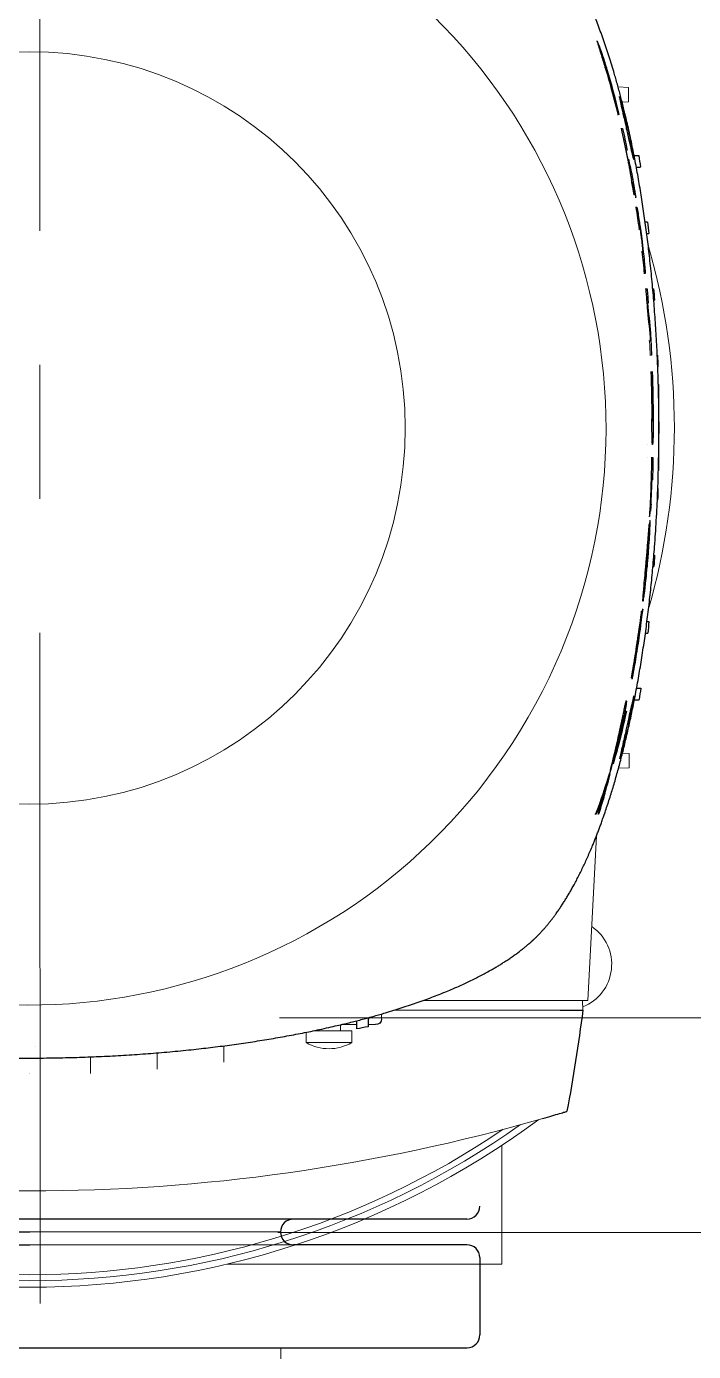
# Model space of a CAD drawing. Header units: millimetres. Extents: x 3795014 to 4300160, y 3869364 to 4016788.
# Drawn here: x 4228304.4 to 4228428.8, y 3926038.5 to 3926285.5 of the extents above; entities that cross this region are included whole.
import ezdxf

# ---------------------------------------------------------------- set-up
doc = ezdxf.new("R2010")
doc.units = ezdxf.units.MM
doc.linetypes.add('CENTER', pattern=[2, 1.25, -0.25, 0.25, -0.25])
doc.layers.add('Дополнительная', color=7, linetype='Continuous', lineweight=18)
doc.layers.add('粗实线层', color=7, linetype='Continuous', lineweight=35)

msp = doc.modelspace()

# ---------------------------------------------------------------- linework, layer by layer
at = {"color": 0, "lineweight": -3, "extrusion": (0, 0, -1)}
for centre, major_axis, ratio, start_param, end_param in [((4228388.75, 3926211.47, 0), (0.3, -98.27), 0.330267, 4.034379, 4.08623), ((4228388.38, 3926210.89, 0), (-0.13, 98.87), 0.330719, 0.974084, 1.086976), ((4228388.59, 3926210.95, 0), (0.15, -98.94), 0.330892, 4.117017, 4.165378), ((4228392.91, 3926213.73, 0), (5.3, -93.97), 0.320693, 4.205984, 4.239145), ((4228076.4, 3926210.49, 0), (5.63, 346.52), 0.998334, 1.406969, 1.413197), ((4228388.53, 3926210.84, 0), (-0.11, 99.07), 0.331056, 1.074221, 1.124736), ((4228392.43, 3926213.14, 0), (4.79, -94.54), 0.320868, 4.252688, 4.286324), ((4228388.46, 3926210.99, 0), (-0.16, 98.72), 0.330431, 1.144859, 1.189817), ((4228076.6, 3926210.5, 0), (-2.25, -346.45), 0.998084, 4.594424, 4.600626), ((4228388.44, 3926211, 0), (-0.16, 98.75), 0.330569, 1.235498, 1.278981), ((4228388.37, 3926210.83, 0), (0.11, -98.9), 0.330714, 4.449122, 4.492114), ((4228076.76, 3926210.51, 0), (-0.51, -346.37), 0.997872, 4.635427, 4.64161), ((4228390.15, 3926210.68, 0), (2.96, -97.3), 0.325054, 4.481185, 4.539896), ((4228389.96, 3926210.56, 0), (2.97, -97.4), 0.325377, 4.495374, 4.553698), ((4228076.87, 3926210.51, 0), (0.13, -346.31), 0.997729, 4.67318, 4.679352), ((4228388.16, 3926210.73, 0), (0.07, -99.23), 0.331726, 4.607258, 4.696129), ((4228388.36, 3926210.72, 0), (0.07, -99.35), 0.331838, 4.607315, 4.69608), ((4228076.9, 3926210.51, 0), (0.22, -346.29), 0.997679, 4.709305, 4.715473), ((4228388.12, 3926210.72, 0), (-0.07, 99.29), 0.331922, 1.627425, 1.738772), ((4228388.17, 3926210.72, 0), (-0.07, 99.31), 0.331918, 1.669126, 1.725701), ((4228388.22, 3926210.72, 0), (-0.07, 99.33), 0.331926, 1.669087, 1.728509), ((4228076.87, 3926210.51, 0), (0.31, -346.31), 0.997729, 4.745426, 4.751598), ((4227398.97, 3926221.78, 0), (1023.1, 0.65), 0.531477, 0.047804, 0.050197), ((4227385.92, 3926221.78, 0), (1036.08, 0.65), 0.526715, 0.049518, 0.051859), ((4228076.76, 3926210.52, 0), (0.95, -346.37), 0.997872, 4.783168, 4.789351), ((4227543.74, 3926216.31, 0), (878.86, 0.55), 0.530258, 0.085865, 0.088818), ((4228076.6, 3926210.52, 0), (2.69, -346.45), 0.998084, 4.824152, 4.830354), ((4227684.7, 3926209.06, 0), (737.47, 0.47), 0.532254, 0.11304, 0.116064), ((4228076.4, 3926210.54, 0), (6.07, -346.51), 0.998334, 4.869988, 4.876215), ((4228393.78, 3926203.07, 0), (4.72, 89.42), 0.318866, 2.084009, 2.180145), ((4228388.87, 3926209.96, 0), (-0.18, -98.32), 0.330115, 5.270273, 5.333465), ((4228074.98, 3926197.75, 0), (345.9, 0.22), 0.707801, 0.176073, 0.181336), ((4228394.21, 3926201.48, 0), (5.04, 87.93), 0.319625, 2.140434, 2.205219), ((4228390.92, 3926209.55, 0), (3.12, 97.04), 0.326928, 2.26363, 2.379823), ((4228391.02, 3926209.49, 0), (3.13, 97.06), 0.327152, 2.271965, 2.378585), ((4228394.99, 3926197.52, 0), (5.74, 84.06), 0.321838, 2.22622, 2.256484), ((4228389.09, 3926209.26, 0), (0.36, 97.58), 0.330162, 2.336536, 2.378748), ((4228059.05, 3926146.62, 0), (352.02, 0.22), 0.992727, 0.128344, 0.182957), ((4228369.41, 3926100.48, 0), (1.22, -0.24), 0.853683, 6.078079, 7.622696), ((4228304.73, 3926439.37, 0), (346.5, -11.18), 0.998593, 1.354686, 1.360949), ((4228304.77, 3926429.74, 0), (-341.74, -0.22), 0.98485, 4.712479, 4.71248), ((4228304.77, 3926429.78, 0), (-341.8, -0.22), 0.98478, 4.712298, 4.7123)]:
    msp.add_ellipse(centre, major_axis=major_axis, ratio=ratio, start_param=start_param, end_param=end_param, dxfattribs=at)
at = {"color": 0, "lineweight": -3}
for points, degree, knots in [([(4228399.73, 3926115.96, 0), (4228401.56, 3926117.79, 0), (4228403.34, 3926120.02, 0), (4228405.07, 3926122.63, 0), (4228409.38, 3926130.39, 0), (4228413.14, 3926140.48, 0), (4228415.2, 3926147.47, 0), (4228420.02, 3926168.25, 0), (4228422.52, 3926192.79, 0), (4228423.03, 3926209.06, 0), (4228422.09, 3926235.49, 0), (4228418.45, 3926259.39, 0), (4228416.65, 3926268.11, 0), (4228413.1, 3926281.19, 0), (4228408.74, 3926291.73, 0), (4228406.92, 3926295.44, 0), (4228404.37, 3926299.77, 0), (4228401.68, 3926303.22, 0), (4228401, 3926304.03, 0), (4228400.31, 3926304.78, 0), (4228399.61, 3926305.48, 0)], 5, [0, 0, 0, 0, 0, 0, 28.612785, 28.612785, 28.612785, 74.374141, 74.374141, 74.374141, 152.858752, 152.858752, 152.858752, 202.96905, 202.96905, 202.96905, 235.424027, 235.424027, 235.424027, 246.308087, 246.308087, 246.308087, 246.308087, 246.308087, 246.308087]), ([(4228414.98, 3926269.14, 0), (4228414.36, 3926271.77, 0), (4228413.55, 3926274.81, 0), (4228412.49, 3926278.3, 0), (4228412.22, 3926279.16, 0), (4228411.74, 3926280.58, 0), (4228411.58, 3926281.05, 0), (4228411.29, 3926281.86, 0), (4228411.19, 3926282.1, 0), (4228411.04, 3926282.48, 0), (4228410.97, 3926282.64, 0), (4228410.87, 3926282.83, 0), (4228410.85, 3926282.83, 0), (4228410.89, 3926282.64, 0), (4228410.92, 3926282.5, 0), (4228411.04, 3926282.1, 0), (4228411.13, 3926281.81, 0), (4228411.39, 3926280.98, 0), (4228411.54, 3926280.5, 0), (4228412, 3926279.04, 0), (4228412.25, 3926278.22, 0), (4228412.95, 3926275.88, 0), (4228413.78, 3926273.05, 0), (4228414.76, 3926269.04, 0)], 3, [0, 0, 0, 0, 0.774753, 0.774753, 1.029914, 1.029914, 1.22486, 1.22486, 1.46624, 1.46624, 1.838074, 1.838074, 2.257251, 2.257251, 2.568222, 2.568222, 2.792601, 2.792601, 2.927135, 2.927135, 3.064382, 3.064382, 3.266502, 3.266502, 3.266502, 3.266502]), ([(4228413.91, 3926273.19, 0), (4228413.68, 3926274.07, 0), (4228413.4, 3926275.07, 0), (4228412.99, 3926276.46, 0), (4228412.87, 3926276.84, 0), (4228412.71, 3926277.37, 0), (4228412.62, 3926277.63, 0), (4228412.49, 3926278.04, 0), (4228412.44, 3926278.17, 0), (4228412.36, 3926278.38, 0), (4228412.33, 3926278.43, 0), (4228412.3, 3926278.48, 0), (4228412.29, 3926278.47, 0), (4228412.33, 3926278.27, 0), (4228412.37, 3926278.13, 0), (4228412.46, 3926277.77, 0), (4228412.53, 3926277.54, 0), (4228412.72, 3926276.87, 0), (4228412.82, 3926276.51, 0), (4228413.04, 3926275.74, 0), (4228413.19, 3926275.21, 0), (4228413.7, 3926273.38, 0), (4228414.1, 3926271.91, 0), (4228414.5, 3926270.33, 0)], 3, [0, 0, 0, 0, 0.257225, 0.257225, 0.431519, 0.431519, 0.631997, 0.631997, 0.807464, 0.807464, 1.017656, 1.017656, 1.294397, 1.294397, 1.501883, 1.501883, 1.676604, 1.676604, 1.873446, 1.873446, 2.147701, 2.147701, 2.581515, 2.581515, 2.581515, 2.581515]), ([(4228415.02, 3926272.46, 0), (4228415.04, 3926272.46, 0), (4228415.08, 3926272.37, 0), (4228415.21, 3926271.97, 0), (4228415.33, 3926271.61, 0), (4228415.61, 3926270.62, 0), (4228415.78, 3926270, 0), (4228416.07, 3926268.86, 0), (4228416.19, 3926268.37, 0), (4228416.39, 3926267.53, 0), (4228416.47, 3926267.19, 0), (4228416.62, 3926266.53, 0), (4228416.69, 3926266.22, 0), (4228416.84, 3926265.53, 0), (4228416.92, 3926265.16, 0), (4228417.12, 3926264.19, 0), (4228417.23, 3926263.63, 0), (4228417.42, 3926262.58, 0), (4228417.51, 3926262.11, 0), (4228417.62, 3926261.39, 0), (4228417.66, 3926261.12, 0), (4228417.69, 3926260.79, 0), (4228417.69, 3926260.71, 0), (4228417.68, 3926260.71, 0), (4228417.66, 3926260.71, 0), (4228417.61, 3926260.86, 0), (4228417.46, 3926261.45, 0), (4228417.35, 3926261.88, 0), (4228417.1, 3926262.96, 0), (4228416.96, 3926263.61, 0), (4228416.71, 3926264.72, 0), (4228416.62, 3926265.14, 0), (4228416.45, 3926265.89, 0), (4228416.38, 3926266.21, 0), (4228416.23, 3926266.85, 0), (4228416.16, 3926267.18, 0), (4228415.99, 3926267.92, 0), (4228415.9, 3926268.34, 0), (4228415.64, 3926269.47, 0), (4228415.49, 3926270.13, 0), (4228415.25, 3926271.18, 0), (4228415.16, 3926271.59, 0), (4228415.04, 3926272.19, 0), (4228415.01, 3926272.38, 0), (4228415.02, 3926272.45, 0), (4228415.02, 3926272.46, 0), (4228415.02, 3926272.46, 0)], 3, [1.753598, 1.753598, 1.753598, 1.753598, 1.918116, 1.918116, 2.136029, 2.136029, 2.361028, 2.361028, 2.508921, 2.508921, 2.60864, 2.60864, 2.699019, 2.699019, 2.80782, 2.80782, 2.987952, 2.987952, 3.177295, 3.177295, 3.348595, 3.348595, 3.507197, 3.507197, 3.507197, 3.723593, 3.723593, 3.94121, 3.94121, 4.161625, 4.161625, 4.286461, 4.286461, 4.379027, 4.379027, 4.47244, 4.47244, 4.596437, 4.596437, 4.82045, 4.82045, 5.015048, 5.015048, 5.215342, 5.215342, 5.260795, 5.260795, 5.260795, 5.260795]), ([(4228414.5, 3926270.33, 0), (4228414.55, 3926270.12, 0), (4228414.59, 3926269.9, 0), (4228414.68, 3926269.47, 0), (4228414.72, 3926269.26, 0), (4228414.76, 3926269.04, 0)], 3, [-0.2309195, -0.2309195, -0.2309195, -0.2309195, -0.1154597, -0.1154597, 0, 0, 0, 0]), ([(4228416.74, 3926260.05, 0), (4228416.67, 3926260.45, 0), (4228416.59, 3926260.85, 0), (4228416.43, 3926261.65, 0), (4228416.35, 3926262.05, 0), (4228416.27, 3926262.45, 0)], 3, [0.000001, 0.000001, 0.000001, 0.000001, 0.1146249, 0.1146249, 0.2292486, 0.2292486, 0.2292486, 0.2292486]), ([(4228416.83, 3926260.05, 0), (4228416.86, 3926259.94, 0), (4228416.88, 3926259.83, 0), (4228416.9, 3926259.72, 0), (4228416.9, 3926259.71, 0), (4228416.9, 3926259.71, 0), (4228416.9, 3926259.7, 0), (4228416.92, 3926259.6, 0), (4228416.94, 3926259.5, 0), (4228416.95, 3926259.4, 0), (4228416.96, 3926259.39, 0), (4228416.96, 3926259.38, 0), (4228416.96, 3926259.36, 0), (4228416.98, 3926259.27, 0), (4228416.99, 3926259.19, 0), (4228417, 3926259.11, 0), (4228417.02, 3926259.01, 0), (4228417.04, 3926258.91, 0), (4228417.05, 3926258.83, 0), (4228417.06, 3926258.76, 0), (4228417.07, 3926258.7, 0), (4228417.08, 3926258.64, 0), (4228417.09, 3926258.58, 0), (4228417.09, 3926258.52, 0), (4228417.1, 3926258.48, 0), (4228417.1, 3926258.44, 0), (4228417.11, 3926258.41, 0), (4228417.11, 3926258.39, 0), (4228417.11, 3926258.37, 0), (4228417.11, 3926258.36, 0), (4228417.1, 3926258.36, 0), (4228417.1, 3926258.36, 0), (4228417.1, 3926258.37, 0), (4228417.09, 3926258.39, 0), (4228417.08, 3926258.41, 0), (4228417.08, 3926258.44, 0), (4228417.07, 3926258.48, 0), (4228417.06, 3926258.48, 0), (4228417.06, 3926258.49, 0), (4228417.06, 3926258.49, 0), (4228417.05, 3926258.53, 0), (4228417.04, 3926258.58, 0), (4228417.03, 3926258.64, 0), (4228417.01, 3926258.7, 0), (4228417, 3926258.77, 0), (4228416.99, 3926258.84, 0), (4228416.97, 3926258.92, 0), (4228416.95, 3926259.01, 0), (4228416.93, 3926259.11, 0), (4228416.91, 3926259.2, 0), (4228416.89, 3926259.29, 0), (4228416.87, 3926259.38, 0), (4228416.87, 3926259.39, 0), (4228416.87, 3926259.4, 0), (4228416.87, 3926259.4, 0), (4228416.85, 3926259.5, 0), (4228416.83, 3926259.6, 0), (4228416.81, 3926259.71, 0), (4228416.81, 3926259.71, 0), (4228416.81, 3926259.72, 0), (4228416.81, 3926259.72, 0), (4228416.79, 3926259.83, 0), (4228416.77, 3926259.94, 0), (4228416.74, 3926260.05, 0)], 3, [0, 0, 0, 0, 0.0318178, 0.0318178, 0.0318178, 0.0340129, 0.0340129, 0.0340129, 0.0634681, 0.0634681, 0.0634681, 0.0678492, 0.0678492, 0.0678492, 0.095103, 0.095103, 0.095103, 0.130095, 0.130095, 0.130095, 0.158184, 0.158184, 0.158184, 0.1915502, 0.1915502, 0.1915502, 0.2210179, 0.2210179, 0.2210179, 0.2528196, 0.2528196, 0.2528196, 0.2838224, 0.2838224, 0.2838224, 0.3141906, 0.3141906, 0.3141906, 0.3152926, 0.3152926, 0.3152926, 0.3468499, 0.3468499, 0.3468499, 0.3763202, 0.3763202, 0.3763202, 0.4102011, 0.4102011, 0.4102011, 0.4394544, 0.4394544, 0.4394544, 0.4419495, 0.4419495, 0.4419495, 0.4724018, 0.4724018, 0.4724018, 0.4736492, 0.4736492, 0.4736492, 0.5054576, 0.5054576, 0.5054576, 0.5054576]), ([(4228417.49, 3926256.47, 0), (4228417.56, 3926256.05, 0), (4228417.61, 3926255.73, 0), (4228417.69, 3926255.23, 0), (4228417.72, 3926254.98, 0), (4228417.78, 3926254.54, 0), (4228417.8, 3926254.37, 0), (4228417.82, 3926254.16, 0), (4228417.81, 3926254.13, 0), (4228417.78, 3926254.19, 0), (4228417.76, 3926254.29, 0), (4228417.69, 3926254.61, 0), (4228417.64, 3926254.84, 0), (4228417.55, 3926255.36, 0), (4228417.49, 3926255.64, 0), (4228417.4, 3926256.17, 0), (4228417.34, 3926256.5, 0), (4228417.27, 3926256.91, 0)], 3, [0, 0, 0, 0, 0.121271, 0.121271, 0.292437, 0.292437, 0.4723, 0.4723, 0.652502, 0.652502, 0.832796, 0.832796, 1.015013, 1.015013, 1.182786, 1.182786, 1.303811, 1.303811, 1.303811, 1.303811]), ([(4228418.25, 3926251.82, 0), (4228418.25, 3926251.86, 0), (4228418.25, 3926251.87, 0), (4228418.28, 3926251.82, 0), (4228418.29, 3926251.75, 0), (4228418.35, 3926251.49, 0), (4228418.4, 3926251.25, 0), (4228418.5, 3926250.63, 0), (4228418.58, 3926250.18, 0), (4228418.77, 3926248.9, 0), (4228418.89, 3926248.08, 0), (4228419.19, 3926245.87, 0), (4228419.44, 3926243.8, 0), (4228419.67, 3926241.56, 0), (4228419.72, 3926241.1, 0), (4228419.78, 3926240.37, 0), (4228419.8, 3926240.13, 0), (4228419.82, 3926239.77, 0), (4228419.82, 3926239.65, 0), (4228419.82, 3926239.48, 0), (4228419.81, 3926239.44, 0), (4228419.8, 3926239.45, 0)], 3, [-2.140777, -2.140777, -2.140777, -2.140777, -1.943572, -1.943572, -1.743036, -1.743036, -1.443646, -1.443646, -1.111782, -1.111782, -0.757739, -0.757739, -0.45824, -0.45824, -0.359339, -0.359339, -0.253036, -0.253036, -0.133338, -0.133338, 0, 0, 0, 0]), ([(4228418.83, 3926247.74, 0), (4228418.84, 3926247.74, 0), (4228418.84, 3926247.72, 0), (4228418.86, 3926247.65, 0), (4228418.87, 3926247.6, 0), (4228418.91, 3926247.41, 0), (4228418.94, 3926247.24, 0), (4228419, 3926246.83, 0), (4228419.03, 3926246.59, 0), (4228419.11, 3926246.06, 0), (4228419.14, 3926245.79, 0), (4228419.21, 3926245.24, 0), (4228419.24, 3926244.97, 0), (4228419.29, 3926244.47, 0), (4228419.32, 3926244.25, 0), (4228419.35, 3926243.9, 0), (4228419.36, 3926243.77, 0), (4228419.37, 3926243.61, 0), (4228419.37, 3926243.54, 0), (4228419.36, 3926243.54, 0)], 3, [-1.061329, -1.061329, -1.061329, -1.061329, -0.981767, -0.981767, -0.902326, -0.902326, -0.76554, -0.76554, -0.627841, -0.627841, -0.490377, -0.490377, -0.353057, -0.353057, -0.216906, -0.216906, -0.090665, -0.090665, 0, 0, 0, 0]), ([(4228420.18, 3926236.61, 0), (4228420.22, 3926236.16, 0), (4228420.26, 3926235.71, 0), (4228420.33, 3926234.81, 0), (4228420.37, 3926234.36, 0), (4228420.41, 3926233.91, 0)], 3, [-0.2529574, -0.2529574, -0.2529574, -0.2529574, -0.1264792, -0.1264792, -0.000001, -0.000001, -0.000001, -0.000001]), ([(4228420.8, 3926228.33, 0), (4228420.84, 3926227.64, 0), (4228420.88, 3926226.96, 0), (4228420.95, 3926225.58, 0), (4228420.99, 3926224.89, 0), (4228421.02, 3926224.21, 0)], 3, [-0.3867073, -0.3867073, -0.3867073, -0.3867073, -0.1933537, -0.1933537, 0, 0, 0, 0]), ([(4228421.25, 3926214.71, 0), (4228421.25, 3926214.52, 0), (4228421.25, 3926214.33, 0), (4228421.26, 3926213.95, 0), (4228421.26, 3926213.77, 0), (4228421.26, 3926213.26, 0), (4228421.25, 3926212.95, 0), (4228421.24, 3926212.43, 0), (4228421.24, 3926212.22, 0), (4228421.22, 3926211.94, 0), (4228421.21, 3926211.87, 0), (4228421.19, 3926211.87, 0), (4228421.18, 3926211.94, 0), (4228421.16, 3926212.22, 0), (4228421.15, 3926212.43, 0), (4228421.14, 3926212.95, 0), (4228421.13, 3926213.26, 0), (4228421.12, 3926213.77, 0), (4228421.11, 3926213.96, 0), (4228421.11, 3926214.33, 0), (4228421.1, 3926214.52, 0), (4228421.1, 3926214.71, 0)], 3, [0, 0, 0, 0, 0.0537463, 0.0537463, 0.107357, 0.107357, 0.211254, 0.211254, 0.3154922, 0.3154922, 0.4198359, 0.4198359, 0.5241787, 0.5241787, 0.6284437, 0.6284437, 0.7324085, 0.7324085, 0.7859743, 0.7859743, 0.8396757, 0.8396757, 0.8396757, 0.8396757]), ([(4228421.32, 3926212.36, 0), (4228421.33, 3926212.04, 0), (4228421.33, 3926211.72, 0), (4228421.33, 3926211.09, 0), (4228421.32, 3926210.78, 0), (4228421.31, 3926209.91, 0), (4228421.3, 3926209.38, 0), (4228421.27, 3926208.5, 0), (4228421.26, 3926208.16, 0), (4228421.22, 3926207.68, 0), (4228421.21, 3926207.56, 0), (4228421.17, 3926207.56, 0), (4228421.16, 3926207.68, 0), (4228421.13, 3926208.16, 0), (4228421.12, 3926208.5, 0), (4228421.1, 3926209.38, 0), (4228421.1, 3926209.9, 0), (4228421.09, 3926210.78, 0), (4228421.08, 3926211.09, 0), (4228421.08, 3926211.72, 0), (4228421.08, 3926212.04, 0), (4228421.07, 3926212.36, 0)], 3, [-1.421943, -1.421943, -1.421943, -1.421943, -1.331036, -1.331036, -1.240353, -1.240353, -1.064293, -1.064293, -0.887681, -0.887681, -0.710974, -0.710974, -0.534228, -0.534228, -0.357687, -0.357687, -0.181684, -0.181684, -0.090958, -0.090958, 0, 0, 0, 0]), ([(4228421.28, 3926205.13, 0), (4228421.27, 3926204.44, 0), (4228421.25, 3926203.75, 0), (4228421.22, 3926202.37, 0), (4228421.2, 3926201.68, 0), (4228421.18, 3926201, 0)], 3, [-0.3870015, -0.3870015, -0.3870015, -0.3870015, -0.1935013, -0.1935013, -0.000001, -0.000001, -0.000001, -0.000001]), ([(4228420.91, 3926196.44, 0), (4228420.95, 3926197.2, 0), (4228420.98, 3926197.96, 0), (4228421.04, 3926199.48, 0), (4228421.07, 3926200.24, 0), (4228421.1, 3926201, 0)], 3, [0.000001, 0.000001, 0.000001, 0.000001, 0.2133512, 0.2133512, 0.4267016, 0.4267016, 0.4267016, 0.4267016]), ([(4228419.48, 3926178.49, 0), (4228419.49, 3926178.57, 0), (4228419.51, 3926178.68, 0), (4228419.56, 3926178.96, 0), (4228419.59, 3926179.13, 0), (4228419.65, 3926179.59, 0), (4228419.71, 3926180.04, 0), (4228419.89, 3926181.52, 0), (4228420, 3926182.54, 0), (4228420.32, 3926185.93, 0), (4228420.45, 3926187.62, 0), (4228420.58, 3926189.48, 0), (4228420.63, 3926190.19, 0), (4228420.7, 3926191.49, 0), (4228420.72, 3926191.97, 0), (4228420.74, 3926192.79, 0), (4228420.74, 3926193.02, 0), (4228420.74, 3926193.32, 0), (4228420.73, 3926193.4, 0), (4228420.7, 3926193.41, 0), (4228420.69, 3926193.35, 0), (4228420.65, 3926193.11, 0), (4228420.62, 3926192.92, 0), (4228420.59, 3926192.64, 0)], 3, [-1.336799, -1.336799, -1.336799, -1.336799, -1.238837, -1.238837, -1.141168, -1.141168, -1.011551, -1.011551, -0.880222, -0.880222, -0.735991, -0.735991, -0.647061, -0.647061, -0.557789, -0.557789, -0.440684, -0.440684, -0.279558, -0.279558, -0.140503, -0.140503, 0, 0, 0, 0]), ([(4228419.48, 3926178.49, 0), (4228419.45, 3926178.38, 0), (4228419.43, 3926178.34, 0), (4228419.41, 3926178.37, 0), (4228419.41, 3926178.45, 0), (4228419.41, 3926178.73, 0), (4228419.43, 3926178.94, 0), (4228419.47, 3926179.57, 0), (4228419.51, 3926179.98, 0), (4228419.58, 3926180.81, 0), (4228419.64, 3926181.39, 0), (4228419.76, 3926182.73, 0), (4228419.88, 3926184, 0), (4228420.14, 3926187.09, 0), (4228420.25, 3926188.47, 0), (4228420.4, 3926190.4, 0), (4228420.45, 3926190.94, 0), (4228420.51, 3926191.67, 0), (4228420.53, 3926191.89, 0), (4228420.56, 3926192.3, 0), (4228420.58, 3926192.49, 0), (4228420.59, 3926192.64, 0)], 3, [0, 0, 0, 0, 0.1350457, 0.1350457, 0.2700322, 0.2700322, 0.4129371, 0.4129371, 0.5678335, 0.5678335, 0.6867665, 0.6867665, 0.7324155, 0.7324155, 0.7438495, 0.7438495, 0.7483279, 0.7483279, 0.7505776, 0.7505776, 0.7528335, 0.7528335, 0.7528335, 0.7528335]), ([(4228420.15, 3926186.63, 0), (4228420.17, 3926186.83, 0), (4228420.19, 3926187.09, 0), (4228420.23, 3926187.54, 0), (4228420.25, 3926187.78, 0), (4228420.31, 3926188.3, 0), (4228420.33, 3926188.48, 0), (4228420.37, 3926188.82, 0), (4228420.39, 3926188.93, 0), (4228420.42, 3926189.03, 0), (4228420.44, 3926189.03, 0), (4228420.44, 3926188.79, 0), (4228420.44, 3926188.64, 0), (4228420.43, 3926188.3, 0), (4228420.42, 3926188.09, 0), (4228420.38, 3926187.53, 0), (4228420.36, 3926187.21, 0), (4228420.31, 3926186.56, 0), (4228420.28, 3926186.15, 0), (4228420.22, 3926185.47, 0), (4228420.18, 3926185.03, 0), (4228420.14, 3926184.59, 0)], 3, [0, 0, 0, 0, 0.0570243, 0.0570243, 0.0894357, 0.0894357, 0.1262549, 0.1262549, 0.1951011, 0.1951011, 0.2636282, 0.2636282, 0.3108471, 0.3108471, 0.3583629, 0.3583629, 0.4176212, 0.4176212, 0.4999412, 0.4999412, 0.561339, 0.561339, 0.561339, 0.561339]), ([(4228420.15, 3926186.63, 0), (4228420.13, 3926186.42, 0), (4228420.12, 3926186.22, 0), (4228420.08, 3926185.75, 0), (4228420.07, 3926185.69, 0), (4228420.04, 3926185.31, 0), (4228420.01, 3926184.99, 0), (4228419.96, 3926184.33, 0), (4228419.94, 3926184.08, 0), (4228419.9, 3926183.61, 0), (4228419.89, 3926183.42, 0), (4228419.87, 3926183.05, 0), (4228419.87, 3926182.95, 0), (4228419.88, 3926182.78, 0), (4228419.89, 3926182.76, 0), (4228419.93, 3926182.9, 0), (4228419.95, 3926183.01, 0), (4228420.01, 3926183.37, 0), (4228420.03, 3926183.57, 0), (4228420.08, 3926183.99, 0), (4228420.11, 3926184.28, 0), (4228420.14, 3926184.59, 0)], 3, [-0.485665, -0.485665, -0.485665, -0.485665, -0.4503269, -0.4503269, -0.4387912, -0.4387912, -0.3970373, -0.3970373, -0.3677267, -0.3677267, -0.3371614, -0.3371614, -0.2936711, -0.2936711, -0.2156866, -0.2156866, -0.1510092, -0.1510092, -0.0904565, -0.0904565, 0, 0, 0, 0]), ([(4228419.16, 3926175.53, 0), (4228418.83, 3926172.8, 0), (4228418.71, 3926171.99, 0), (4228418.43, 3926170.13, 0), (4228418.39, 3926169.88, 0), (4228418.34, 3926169.54, 0), (4228418.31, 3926169.38, 0), (4228418.27, 3926169.14, 0), (4228418.25, 3926169.05, 0), (4228418.23, 3926168.93, 0), (4228418.22, 3926168.89, 0), (4228418.21, 3926168.84, 0), (4228418.21, 3926168.83, 0), (4228418.2, 3926168.84, 0), (4228418.21, 3926168.87, 0), (4228418.21, 3926168.96, 0), (4228418.22, 3926169.03, 0), (4228418.24, 3926169.2, 0), (4228418.26, 3926169.31, 0), (4228418.32, 3926169.74, 0), (4228418.37, 3926170.11, 0), (4228418.44, 3926170.56, 0), (4228418.45, 3926170.65, 0), (4228418.67, 3926172.21, 0), (4228418.78, 3926173.03, 0), (4228418.99, 3926174.76, 0), (4228419.03, 3926175.11, 0), (4228419.08, 3926175.5, 0), (4228419.1, 3926175.76, 0), (4228419.14, 3926176.18, 0), (4228419.15, 3926176.32, 0), (4228419.16, 3926176.5, 0), (4228419.16, 3926176.54, 0), (4228419.14, 3926176.51, 0), (4228419.12, 3926176.43, 0), (4228419.08, 3926176.18, 0), (4228419.05, 3926175.99, 0), (4228418.96, 3926175.4, 0), (4228418.91, 3926175.04, 0), (4228418.8, 3926174.25, 0), (4228418.73, 3926173.72, 0), (4228418.55, 3926172.46, 0), (4228418.42, 3926171.54, 0), (4228418.17, 3926169.84, 0), (4228417.97, 3926168.28, 0), (4228417.24, 3926164.07, 0)], 3, [0, 0, 0, 0, 0.783766, 0.783766, 0.982817, 0.982817, 1.11539, 1.11539, 1.202851, 1.202851, 1.273034, 1.273034, 1.340963, 1.340963, 1.410948, 1.410948, 1.485726, 1.485726, 1.579921, 1.579921, 1.89106, 1.89106, 1.97694, 1.97694, 3.273165, 3.273165, 3.998658, 3.998658, 4.83057, 4.83057, 5.496585, 5.496585, 6.143847, 6.143847, 6.81969, 6.81969, 7.515656, 7.515656, 8.392411, 8.392411, 9.702693, 9.702693, 11.186246, 11.186246, 13.374851, 13.374851, 13.374851, 13.374851]), ([(4228417.5, 3926165.24, 0), (4228417.66, 3926166.25, 0), (4228417.8, 3926167.1, 0), (4228417.99, 3926168.31, 0), (4228418.12, 3926169.13, 0), (4228418.35, 3926170.68, 0), (4228418.38, 3926170.92, 0), (4228418.43, 3926171.18, 0), (4228418.44, 3926171.27, 0), (4228418.47, 3926171.42, 0), (4228418.48, 3926171.47, 0), (4228418.49, 3926171.54, 0), (4228418.49, 3926171.56, 0), (4228418.5, 3926171.57, 0), (4228418.5, 3926171.55, 0), (4228418.5, 3926171.5, 0), (4228418.49, 3926171.45, 0), (4228418.47, 3926171.3, 0), (4228418.46, 3926171.2, 0), (4228418.4, 3926170.73, 0), (4228418.21, 3926169.42, 0), (4228418.07, 3926168.51, 0), (4228418.03, 3926168.19, 0), (4228417.92, 3926167.52, 0), (4228417.87, 3926167.15, 0), (4228417.63, 3926165.61, 0), (4228417.55, 3926165.13, 0), (4228417.47, 3926164.62, 0), (4228417.43, 3926164.38, 0), (4228417.39, 3926164.06, 0), (4228417.38, 3926163.97, 0), (4228417.38, 3926163.85, 0), (4228417.39, 3926163.86, 0), (4228417.42, 3926163.96, 0), (4228417.46, 3926164.09, 0), (4228417.51, 3926164.35, 0), (4228417.55, 3926164.55, 0), (4228417.68, 3926165.19, 0), (4228417.76, 3926165.67, 0), (4228418.04, 3926167.23, 0), (4228418.27, 3926168.68, 0), (4228418.72, 3926171.7, 0), (4228419.06, 3926174.13, 0), (4228419.38, 3926176.9, 0)], 3, [0, 0, 0, 0, 0.289368, 0.289368, 0.531718, 0.531718, 0.61136, 0.61136, 0.649316, 0.649316, 0.681842, 0.681842, 0.715401, 0.715401, 0.750338, 0.750338, 0.787111, 0.787111, 0.829356, 0.829356, 0.969149, 0.969149, 1.111284, 1.111284, 1.232755, 1.232755, 1.507553, 1.507553, 1.821925, 1.821925, 2.077339, 2.077339, 2.397535, 2.397535, 2.902026, 2.902026, 3.606652, 3.606652, 4.854647, 4.854647, 8.113342, 8.113342, 11.960355, 11.960355, 11.960355, 11.960355]), ([(4228413.34, 3926146.79, 0), (4228413.48, 3926147.37, 0), (4228413.63, 3926147.96, 0), (4228413.92, 3926149.14, 0), (4228414.07, 3926149.76, 0), (4228414.59, 3926152.01, 0), (4228414.84, 3926153.13, 0), (4228415.24, 3926154.99, 0), (4228415.43, 3926155.84, 0), (4228415.67, 3926156.99, 0), (4228415.75, 3926157.36, 0), (4228415.91, 3926158.12, 0), (4228415.97, 3926158.42, 0), (4228416.07, 3926158.87, 0), (4228416.12, 3926159.1, 0), (4228416.2, 3926159.45, 0), (4228416.23, 3926159.58, 0), (4228416.28, 3926159.73, 0), (4228416.3, 3926159.79, 0), (4228416.32, 3926159.8, 0), (4228416.32, 3926159.72, 0), (4228416.29, 3926159.35, 0), (4228416.23, 3926158.9, 0), (4228416.03, 3926157.64, 0), (4228415.83, 3926156.49, 0), (4228415.56, 3926155.08, 0)], 3, [-3.027067, -3.027067, -3.027067, -3.027067, -2.85876, -2.85876, -2.691518, -2.691518, -2.244676, -2.244676, -2.024868, -2.024868, -1.904118, -1.904118, -1.762877, -1.762877, -1.574933, -1.574933, -1.402952, -1.402952, -1.253133, -1.253133, -1.048049, -1.048049, -0.614069, -0.614069, 0, 0, 0, 0]), ([(4228415.1, 3926149, 0), (4228415.08, 3926149, 0), (4228415.09, 3926149.09, 0), (4228415.16, 3926149.49, 0), (4228415.24, 3926149.86, 0), (4228415.45, 3926150.84, 0), (4228415.59, 3926151.45, 0), (4228415.85, 3926152.59, 0), (4228415.96, 3926153.07, 0), (4228416.15, 3926153.91, 0), (4228416.23, 3926154.25, 0), (4228416.37, 3926154.91, 0), (4228416.44, 3926155.23, 0), (4228416.6, 3926155.92, 0), (4228416.68, 3926156.29, 0), (4228416.9, 3926157.26, 0), (4228417.02, 3926157.83, 0), (4228417.26, 3926158.88, 0), (4228417.37, 3926159.36, 0), (4228417.54, 3926160.07, 0), (4228417.6, 3926160.34, 0), (4228417.7, 3926160.67, 0), (4228417.73, 3926160.75, 0), (4228417.74, 3926160.75, 0), (4228417.76, 3926160.74, 0), (4228417.75, 3926160.59, 0), (4228417.68, 3926160.01, 0), (4228417.61, 3926159.58, 0), (4228417.42, 3926158.5, 0), (4228417.3, 3926157.85, 0), (4228417.08, 3926156.74, 0), (4228416.99, 3926156.32, 0), (4228416.84, 3926155.58, 0), (4228416.77, 3926155.26, 0), (4228416.62, 3926154.61, 0), (4228416.55, 3926154.29, 0), (4228416.37, 3926153.54, 0), (4228416.27, 3926153.13, 0), (4228415.99, 3926152, 0), (4228415.82, 3926151.33, 0), (4228415.53, 3926150.27, 0), (4228415.41, 3926149.86, 0), (4228415.22, 3926149.26, 0), (4228415.15, 3926149.07, 0), (4228415.11, 3926149, 0), (4228415.1, 3926149, 0), (4228415.1, 3926149, 0)], 3, [1.75367, 1.75367, 1.75367, 1.75367, 1.921679, 1.921679, 2.136096, 2.136096, 2.357453, 2.357453, 2.504666, 2.504666, 2.604394, 2.604394, 2.695045, 2.695045, 2.804389, 2.804389, 2.98557, 2.98557, 3.177832, 3.177832, 3.349008, 3.349008, 3.507337, 3.507337, 3.507337, 3.723454, 3.723454, 3.937974, 3.937974, 4.157975, 4.157975, 4.282342, 4.282342, 4.374612, 4.374612, 4.467867, 4.467867, 4.592004, 4.592004, 4.817449, 4.817449, 5.015435, 5.015435, 5.218566, 5.218566, 5.261007, 5.261007, 5.261007, 5.261007]), ([(4228413.26, 3926146.09, 0), (4228413.77, 3926148.08, 0), (4228414.21, 3926149.97, 0), (4228414.84, 3926152.73, 0), (4228415.04, 3926153.66, 0), (4228415.34, 3926155.05, 0), (4228415.43, 3926155.47, 0), (4228415.53, 3926155.92, 0), (4228415.57, 3926156.09, 0), (4228415.62, 3926156.32, 0), (4228415.64, 3926156.43, 0), (4228415.69, 3926156.63, 0), (4228415.71, 3926156.72, 0), (4228415.75, 3926156.87, 0), (4228415.76, 3926156.93, 0), (4228415.79, 3926157.04, 0), (4228415.81, 3926157.07, 0), (4228415.82, 3926157.07, 0), (4228415.81, 3926157.01, 0), (4228415.79, 3926156.86, 0), (4228415.77, 3926156.71, 0), (4228415.72, 3926156.44, 0), (4228415.7, 3926156.34, 0), (4228415.56, 3926155.52, 0), (4228415.46, 3926154.93, 0), (4228415.24, 3926153.81, 0)], 3, [-1.789445, -1.789445, -1.789445, -1.789445, -1.540091, -1.540091, -1.347636, -1.347636, -1.211801, -1.211801, -1.117191, -1.117191, -1.057725, -1.057725, -1.005161, -1.005161, -0.943472, -0.943472, -0.858885, -0.858885, -0.749408, -0.749408, -0.571498, -0.571498, -0.482621, -0.482621, 0, 0, 0, 0]), ([(4228413.86, 3926148.06, 0), (4228413.87, 3926148.11, 0), (4228413.88, 3926148.16, 0), (4228413.89, 3926148.2, 0), (4228413.9, 3926148.25, 0), (4228413.91, 3926148.3, 0), (4228413.93, 3926148.35, 0), (4228413.94, 3926148.4, 0), (4228413.95, 3926148.45, 0), (4228413.96, 3926148.5, 0), (4228413.97, 3926148.55, 0), (4228413.98, 3926148.6, 0), (4228414, 3926148.65, 0), (4228414.01, 3926148.7, 0), (4228414.02, 3926148.75, 0), (4228414.03, 3926148.8, 0), (4228414.04, 3926148.85, 0), (4228414.06, 3926148.91, 0), (4228414.07, 3926148.96, 0), (4228414.08, 3926149.01, 0), (4228414.09, 3926149.06, 0), (4228414.11, 3926149.12, 0), (4228414.12, 3926149.17, 0), (4228414.13, 3926149.23, 0), (4228414.14, 3926149.28, 0), (4228414.15, 3926149.28, 0), (4228414.15, 3926149.29, 0), (4228414.15, 3926149.29, 0), (4228414.17, 3926149.4, 0), (4228414.2, 3926149.5, 0), (4228414.22, 3926149.61, 0), (4228414.24, 3926149.67, 0), (4228414.25, 3926149.72, 0), (4228414.26, 3926149.78, 0), (4228414.27, 3926149.84, 0), (4228414.29, 3926149.89, 0), (4228414.3, 3926149.95, 0), (4228414.31, 3926150.01, 0), (4228414.33, 3926150.07, 0), (4228414.34, 3926150.13, 0), (4228414.36, 3926150.18, 0), (4228414.37, 3926150.24, 0), (4228414.38, 3926150.3, 0), (4228414.4, 3926150.36, 0), (4228414.41, 3926150.42, 0), (4228414.42, 3926150.48, 0), (4228414.44, 3926150.54, 0), (4228414.45, 3926150.6, 0), (4228414.47, 3926150.66, 0)], 3, [0, 0, 0, 0, 0.0216486, 0.0216486, 0.0216486, 0.0433058, 0.0433058, 0.0433058, 0.0649712, 0.0649712, 0.0649712, 0.0866443, 0.0866443, 0.0866443, 0.1083258, 0.1083258, 0.1083258, 0.1300153, 0.1300153, 0.1300153, 0.1517124, 0.1517124, 0.1517124, 0.1734175, 0.1734175, 0.1734175, 0.1748251, 0.1748251, 0.1748251, 0.2168477, 0.2168477, 0.2168477, 0.2385733, 0.2385733, 0.2385733, 0.2603072, 0.2603072, 0.2603072, 0.2820516, 0.2820516, 0.2820516, 0.303807, 0.303807, 0.303807, 0.3255736, 0.3255736, 0.3255736, 0.3473539, 0.3473539, 0.3473539, 0.3473539]), ([(4228412.06, 3926141.54, 0), (4228412.17, 3926141.94, 0), (4228412.29, 3926142.42, 0), (4228412.59, 3926143.52, 0), (4228412.76, 3926144.14, 0), (4228412.94, 3926144.82, 0)], 3, [0, 0, 0, 0, 0.28605, 0.28605, 0.5721493, 0.5721493, 0.5721493, 0.5721493]), ([(4228411.09, 3926138.63, 0), (4228411.23, 3926139.13, 0), (4228411.41, 3926139.74, 0), (4228411.81, 3926141.16, 0), (4228412.04, 3926141.97, 0), (4228412.29, 3926142.86, 0)], 3, [-0.7777036, -0.7777036, -0.7777036, -0.7777036, -0.388852, -0.388852, 0, 0, 0, 0]), ([(4228403.96, 3926102.1, 0), (4228404.53, 3926102.1, 0), (4228405.09, 3926102.1, 0), (4228406.12, 3926102.1, 0), (4228406.58, 3926102.1, 0), (4228407.35, 3926102.11, 0), (4228407.66, 3926102.11, 0), (4228408.09, 3926102.11, 0), (4228408.2, 3926102.11, 0), (4228408.2, 3926102.11, 0)], 3, [-0.6261205, -0.6261205, -0.6261205, -0.6261205, -0.467073, -0.467073, -0.3129806, -0.3129806, -0.1589347, -0.1589347, 0, 0, 0, 0]), ([(4228400.74, 3926081.93, 0), (4228401.31, 3926082.09, 0), (4228401.88, 3926082.26, 0), (4228402.94, 3926082.57, 0), (4228403.42, 3926082.71, 0), (4228404.24, 3926082.95, 0), (4228404.57, 3926083.05, 0), (4228404.95, 3926083.16, 0), (4228405.05, 3926083.2, 0), (4228405.2, 3926083.24, 0), (4228405.24, 3926083.25, 0), (4228405.24, 3926083.25, 0)], 3, [-0.6489985, -0.6489985, -0.6489985, -0.6489985, -0.4829623, -0.4829623, -0.3244666, -0.3244666, -0.1748555, -0.1748555, -0.0874621, -0.0874621, 0, 0, 0, 0])]:
    msp.add_open_spline(points, degree=degree, knots=knots, dxfattribs=at)
at = {"color": 0, "lineweight": -3, "extrusion": (-1.401e-13, -4.0863e-12, -1)}
msp.add_rational_spline([(4228417.75, 3926261.49, 0), (4228418.19, 3926261.47, 0), (4228418.63, 3926261.46, 0)], [1.01658220552, 1.01434296948, 1.01209592796], degree=2, dxfattribs=at)
at = {"color": 0, "lineweight": -3, "extrusion": (8.01e-14, -2.2517e-12, -1)}
msp.add_rational_spline([(4228418.17, 3926259.3, 0), (4228418.56, 3926259.31, 0), (4228418.94, 3926259.32, 0)], [1.02026767946, 1.01809219943, 1.01591146228], degree=2, dxfattribs=at)
at = {"color": 0, "lineweight": -3}
for points in [[(4228420.25, 3926249.04, 0), (4228420.11, 3926249.05, 0), (4228419.97, 3926249.05, 0), (4228419.83, 3926249.06, 0)], [(4228420.12, 3926246.9, 0), (4228420.24, 3926246.9, 0), (4228420.36, 3926246.9, 0), (4228420.48, 3926246.91, 0)], [(4228421.24, 3926236.63, 0), (4228421.3, 3926236.63, 0), (4228421.35, 3926236.63, 0), (4228421.41, 3926236.63, 0)], [(4228421.43, 3926234.49, 0), (4228421.47, 3926234.49, 0), (4228421.52, 3926234.49, 0), (4228421.56, 3926234.49, 0)], [(4228422.08, 3926224.22, 0), (4228422.09, 3926224.21, 0), (4228422.11, 3926224.21, 0), (4228422.12, 3926224.21, 0)], [(4228422.1, 3926197.25, 0), (4228422.11, 3926197.25, 0), (4228422.13, 3926197.25, 0), (4228422.14, 3926197.25, 0)], [(4228421.46, 3926186.97, 0), (4228421.5, 3926186.97, 0), (4228421.55, 3926186.97, 0), (4228421.59, 3926186.97, 0)], [(4228421.27, 3926184.82, 0), (4228421.33, 3926184.83, 0), (4228421.39, 3926184.83, 0), (4228421.44, 3926184.83, 0)], [(4228420.16, 3926174.56, 0), (4228420.28, 3926174.56, 0), (4228420.4, 3926174.56, 0), (4228420.53, 3926174.55, 0)], [(4228419.88, 3926172.4, 0), (4228420.02, 3926172.4, 0), (4228420.16, 3926172.41, 0), (4228420.3, 3926172.41, 0)]]:
    msp.add_open_spline(points, degree=3, dxfattribs=at)
at = {"color": 0, "lineweight": -3, "extrusion": (2.433e-13, 7.0947e-12, -1)}
msp.add_rational_spline([(4228418.23, 3926162.16, 0), (4228418.62, 3926162.15, 0), (4228419.01, 3926162.13, 0)], [1.02028069733, 1.01810523876, 1.01592452323], degree=2, dxfattribs=at)
at = {"color": 0, "lineweight": -3, "extrusion": (-1.554e-13, 4.37e-12, -1)}
msp.add_rational_spline([(4228417.82, 3926159.97, 0), (4228418.26, 3926159.98, 0), (4228418.7, 3926160, 0)], [1.01658210937, 1.01434292124, 1.01209592796], degree=2, dxfattribs=at)
at = {"color": 0, "lineweight": -3, "ltscale": 25}
msp.add_open_spline([(4228210.21, 3926115.84, 0), (4228212.04, 3926114.01, 0), (4228214.27, 3926112.22, 0), (4228216.89, 3926110.5, 0), (4228224.65, 3926106.19, 0), (4228234.74, 3926102.43, 0), (4228241.73, 3926100.36, 0), (4228262.5, 3926095.55, 0), (4228287.05, 3926093.05, 0), (4228303.31, 3926092.54, 0), (4228329.74, 3926093.48, 0), (4228353.65, 3926097.12, 0), (4228362.37, 3926098.92, 0), (4228375.45, 3926102.47, 0), (4228385.99, 3926106.82, 0), (4228389.7, 3926108.64, 0), (4228394.02, 3926111.2, 0), (4228397.47, 3926113.89, 0), (4228398.28, 3926114.57, 0), (4228399.04, 3926115.26, 0), (4228399.73, 3926115.96, 0)], degree=5, knots=[0, 0, 0, 0, 0, 0, 28.612785, 28.612785, 28.612785, 74.374141, 74.374141, 74.374141, 152.858752, 152.858752, 152.858752, 202.96905, 202.96905, 202.96905, 235.424027, 235.424027, 235.424027, 246.308087, 246.308087, 246.308087, 246.308087, 246.308087, 246.308087], dxfattribs=at)
at = {"color": 0, "lineweight": -3}
msp.add_rational_spline([(4228365.94, 3926100.12, 0), (4228365.97, 3926099.37, 0), (4228365.99, 3926098.62, 0)], [1.02248002502, 1.01878693906, 1.01507185708], degree=2, dxfattribs=at)
at = {"color": 0, "lineweight": -3, "extrusion": (-4.7894e-12, 1.642e-13, -1)}
msp.add_rational_spline([(4228368.19, 3926100.71, 0), (4228368.16, 3926099.86, 0), (4228368.13, 3926099.01, 0)], [1.02027453262, 1.01650553434, 1.01270536032], degree=2, dxfattribs=at)
at = {"layer": 'Дополнительная', "linetype": 'CENTER', "ltscale": 100}
msp.add_line((4228307.03, 3925847.44, 0), (4228306.74, 3926758.9, 0), dxfattribs=at)
at = {"layer": 'Дополнительная'}
for p, q in [((4228410.77, 3926282.8, 0), (4228410.87, 3926282.8, 0)), ((4228413.75, 3926273.19, 0), (4228413.83, 3926273.19, 0)), ((4228413.83, 3926273.19, 0), (4228413.91, 3926273.19, 0)), ((4228414.77, 3926274.24, 0), (4228416.73, 3926274.14, 0)), ((4228416.73, 3926271.47, 0), (4228416.73, 3926274.14, 0)), ((4228415.52, 3926271.41, 0), (4228416.73, 3926271.47, 0)), ((4228414.66, 3926269.04, 0), (4228414.76, 3926269.04, 0)), ((4228414.77, 3926269.14, 0), (4228414.87, 3926269.14, 0)), ((4228414.87, 3926269.14, 0), (4228414.98, 3926269.14, 0)), ((4228415.26, 3926266.48, 0), (4228415.36, 3926266.48, 0)), ((4228415.36, 3926266.48, 0), (4228415.61, 3926266.48, 0)), ((4228416.27, 3926262.45, 0), (4228416.48, 3926262.45, 0)), ((4228416.6, 3926260.8, 0), (4228416.69, 3926260.8, 0)), ((4228417.71, 3926254.15, 0), (4228417.81, 3926254.15, 0)), ((4228417.97, 3926253.62, 0), (4228418.07, 3926253.62, 0)), ((4228418, 3926251.82, 0), (4228418.1, 3926251.82, 0)), ((4228418.1, 3926251.82, 0), (4228418.25, 3926251.82, 0)), ((4228418.16, 3926251.86, 0), (4228418.25, 3926251.86, 0)), ((4228418.58, 3926247.74, 0), (4228418.68, 3926247.74, 0)), ((4228418.68, 3926247.74, 0), (4228418.83, 3926247.74, 0)), ((4228419.11, 3926243.54, 0), (4228419.21, 3926243.54, 0)), ((4228419.21, 3926243.54, 0), (4228419.36, 3926243.54, 0)), ((4228419.55, 3926239.45, 0), (4228419.65, 3926239.45, 0)), ((4228419.65, 3926239.45, 0), (4228419.8, 3926239.45, 0)), ((4228419.71, 3926239.45, 0), (4228419.8, 3926239.45, 0)), ((4228419.83, 3926236.61, 0), (4228419.92, 3926236.61, 0)), ((4228419.92, 3926236.61, 0), (4228420.18, 3926236.61, 0)), ((4228420.26, 3926233.91, 0), (4228420.41, 3926233.91, 0)), ((4228420.17, 3926232.48, 0), (4228420.26, 3926232.48, 0)), ((4228420.53, 3926226.91, 0), (4228420.63, 3926226.91, 0)), ((4228420.63, 3926226.91, 0), (4228420.78, 3926226.91, 0)), ((4228420.67, 3926224.21, 0), (4228420.77, 3926224.21, 0)), ((4228420.77, 3926224.21, 0), (4228421.02, 3926224.21, 0)), ((4228420.79, 3926221.16, 0), (4228420.89, 3926221.16, 0)), ((4228420.89, 3926221.16, 0), (4228421.14, 3926221.16, 0)), ((4228422.17, 3926222.08, 0), (4228422.2, 3926222.08, 0)), ((4228422.39, 3926218.74, 0), (4228422.28, 3926218.74, 0)), ((4228422.39, 3926218.74, 0), (4228422.4, 3926202.72, 0)), ((4228421.06, 3926217.11, 0), (4228421.21, 3926217.11, 0)), ((4228422.39, 3926211.8, 0), (4228422.39, 3926211.8, 0)), ((4228422.39, 3926209.66, 0), (4228422.39, 3926209.66, 0)), ((4228420.24, 3926207.56, 0), (4228420.24, 3926207.56, 0)), ((4228421.09, 3926207.56, 0), (4228421.19, 3926207.56, 0)), ((4228420.2, 3926205.13, 0), (4228420.2, 3926205.13, 0)), ((4228420.93, 3926205.13, 0), (4228421.03, 3926205.13, 0)), ((4228421.03, 3926205.13, 0), (4228421.28, 3926205.13, 0)), ((4228420.98, 3926201, 0), (4228421.04, 3926201, 0)), ((4228421.1, 3926201, 0), (4228421.18, 3926201, 0)), ((4228422.4, 3926202.72, 0), (4228422.29, 3926202.72, 0)), ((4228422.19, 3926199.38, 0), (4228422.21, 3926199.38, 0)), ((4228420.53, 3926194.15, 0), (4228420.63, 3926194.15, 0)), ((4228420.62, 3926193.41, 0), (4228420.71, 3926193.41, 0)), ((4228420.72, 3926195.14, 0), (4228420.8, 3926195.14, 0)), ((4228419.33, 3926178.35, 0), (4228419.43, 3926178.35, 0)), ((4228419.05, 3926176.53, 0), (4228419.15, 3926176.53, 0)), ((4228419.28, 3926176.9, 0), (4228419.38, 3926176.9, 0)), ((4228419.08, 3926175.53, 0), (4228419.16, 3926175.53, 0)), ((4228417.14, 3926164.07, 0), (4228417.24, 3926164.07, 0)), ((4228417.29, 3926163.87, 0), (4228417.39, 3926163.87, 0)), ((4228416.21, 3926159.79, 0), (4228416.31, 3926159.79, 0)), ((4228416.21, 3926157.86, 0), (4228416.31, 3926157.86, 0)), ((4228415.13, 3926153.81, 0), (4228415.24, 3926153.81, 0)), ((4228414.37, 3926150.66, 0), (4228414.47, 3926150.66, 0)), ((4228415.6, 3926150.05, 0), (4228416.81, 3926149.98, 0)), ((4228416.81, 3926147.31, 0), (4228416.81, 3926149.98, 0)), ((4228413.23, 3926146.79, 0), (4228413.34, 3926146.79, 0)), ((4228413.76, 3926148.06, 0), (4228413.86, 3926148.06, 0)), ((4228414.85, 3926147.21, 0), (4228416.81, 3926147.31, 0)), ((4228412.86, 3926144.82, 0), (4228412.94, 3926144.82, 0)), ((4228412.21, 3926142.86, 0), (4228412.29, 3926142.86, 0)), ((4228410.45, 3926138.63, 0), (4228410.56, 3926138.63, 0)), ((4228410.56, 3926138.63, 0), (4228410.7, 3926138.63, 0)), ((4228410.99, 3926138.63, 0), (4228411.09, 3926138.63, 0)), ((4228409.15, 3926103.92, 0), (4228410.74, 3926134.62, 0)), ((4228372.92, 3926102.08, 0), (4228403.93, 3926102.1, 0)), ((4228378.37, 3926103.9, 0), (4228409.15, 3926103.92, 0)), ((4228403.93, 3926102.1, 0), (4228403.96, 3926102.1, 0)), ((4228408.16, 3926103.92, 0), (4228408.2, 3926102.11, 0)), ((4228362.98, 3926098.23, 0), (4228362.98, 3926099.38, 0)), ((4228363.08, 3926099.41, 0), (4228365.43, 3926099.41, 0)), ((4228365.97, 3926099.41, 0), (4228365.43, 3926099.41, 0)), ((4228369.49, 3926099.41, 0), (4228368.14, 3926099.41, 0)), ((4228370.61, 3926101.39, 0), (4228370.65, 3926100.45, 0)), ((4228356.57, 3926096.06, 0), (4228356.57, 3926097.98, 0)), ((4228357.79, 3926098.23, 0), (4228365.11, 3926098.23, 0)), ((4228358.7, 3926098.23, 0), (4228358.7, 3926098.42, 0)), ((4228365.11, 3926096.07, 0), (4228365.11, 3926098.23, 0)), ((4228306.11, 3926095.32, 0), (4228306.11, 3926095.32, 0)), ((4228341.2, 3926095.46, 0), (4228341.2, 3926092.42, 0)), ((4228356.57, 3926096.06, 0), (4228365.11, 3926096.07, 0)), ((4228304.96, 3926093.18, 0), (4228304.96, 3926093.18, 0)), ((4228305.02, 3926093.18, 0), (4228305.02, 3926093.18, 0)), ((4228316.37, 3926093.4, 0), (4228316.37, 3926090.29, 0)), ((4228328.79, 3926094.15, 0), (4228328.79, 3926091.09, 0)), ((4228393.11, 3926054.78, 0), (4228393.1, 3926076.91, 0)), ((4228341.79, 3926054.75, 0), (4228393.11, 3926054.78, 0))]:
    msp.add_line(p, q, dxfattribs=at)
at = {"layer": 'Дополнительная', "ltscale": 25}
for p, q in [((4228351.6, 3926100.66, 0), (4228758.03, 3926100.66, 0)), ((4228351.32, 3926060.66, 0), (4228757.75, 3926060.66, 0))]:
    msp.add_line(p, q, dxfattribs=at)
at = {"layer": 'Дополнительная', "ltscale": 25, "elevation": 0}
msp.add_lwpolyline([(4228262.16, 3926039.1), (4228262.17, 3926021.29), (4228351.87, 3926021.35), (4228351.86, 3926039.16)], close=True, dxfattribs=at)
at = {"layer": 'Дополнительная', "ltscale": 25}
msp.add_circle((4228304.91, 3926210.66, 0), 70.16, dxfattribs=at)
at = {"layer": 'Дополнительная'}
for centre, radius, start, end in [((4228304.91, 3926210.66, 0), 107.59, 61.3883, 241.3883), ((4228304.91, 3926210.66, 0), 107.59, 241.3883, 61.3883), ((4228215.58, 3926221.7, 0), 204.88, 10.7891, 11.0011), ((4228304.91, 3926210.66, 0), 120.36, 343.7424, 16.3299), ((4228130.8, 3926210.84, 0), 290.28, 2.6393, 3.1736), ((4228123.03, 3926210.55, 0), 298.11, 0.7988, 1.2606), ((4228123.02, 3926210.55, 0), 298.26, 0.7984, 1.26), ((4228405.04, 3926110.66, 0), 8.54, 291.6242, 55.6102), ((4228360.84, 3926103.46, 0), 8.54, 240.0362, 300.0362), ((4228304.91, 3926210.66, 0), 120.36, 270.0221, 270.0223), ((4228304.91, 3926210.66, 0), 120.36, 270.05, 270.0502), ((4228304.78, 3926415.5, 0), 347.1, 254.0243, 286.048), ((4228304.9, 3926210.65, 0), 160.2, 233.6654, 306.4019), ((4228304.91, 3926210.66, 0), 158.99, 234.8569, 305.2154), ((4228304.91, 3926210.66, 0), 157.87, 235.9967, 304.0756)]:
    msp.add_arc(centre, radius, start, end, dxfattribs=at)
at = {"layer": '粗实线层', "color": 0, "linetype": 'Continuous', "lineweight": -3}
for p, q in [((4228305.01, 3926063.12, 0), (4228255.83, 3926063.09, 0)), ((4228354.19, 3926063.15, 0), (4228305.01, 3926063.12, 0)), ((4228305.01, 3926058.32, 0), (4228255.83, 3926058.29, 0)), ((4228354.19, 3926058.35, 0), (4228305.01, 3926058.32, 0)), ((4228277.43, 3926039.11, 0), (4228305.02, 3926039.13, 0)), ((4228305.02, 3926039.13, 0), (4228332.05, 3926039.15, 0))]:
    msp.add_line(p, q, dxfattribs=at)
at = {"layer": '粗实线层', "color": 0, "lineweight": -3}
for p, q in [((4228386.57, 3926063.17, 0), (4228354.19, 3926063.15, 0)), ((4228305.01, 3926060.72, 0), (4228258.23, 3926060.69, 0)), ((4228305.01, 3926060.72, 0), (4228258.23, 3926060.69, 0)), ((4228351.79, 3926060.75, 0), (4228305.01, 3926060.72, 0)), ((4228351.79, 3926060.75, 0), (4228305.01, 3926060.72, 0)), ((4228386.57, 3926058.37, 0), (4228354.19, 3926058.35, 0)), ((4228388.97, 3926055.98, 0), (4228388.98, 3926041.58, 0)), ((4228332.05, 3926039.15, 0), (4228386.59, 3926039.18, 0))]:
    msp.add_line(p, q, dxfattribs=at)
for centre, start, end in [((4228386.57, 3926065.57, 0), 270.0362, 0.0362), ((4228354.19, 3926060.75, 0), 90.0362, 180.0362), ((4228354.19, 3926060.75, 0), 180.0362, 270.0362), ((4228386.58, 3926055.97, 0), 0.0362, 90.0362), ((4228386.59, 3926041.58, 0), 270.0362, 0.0362)]:
    msp.add_arc(centre, 2.4, start, end, dxfattribs=at)

doc.saveas('drawing.dxf')
